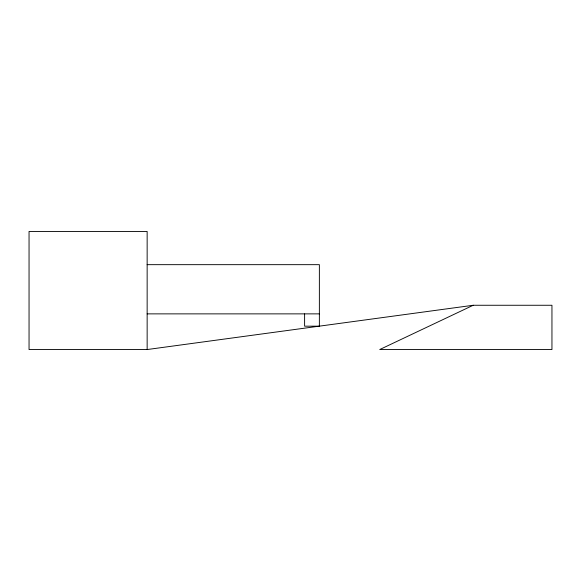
<?xml version="1.0" encoding="UTF-8"?>
<svg xmlns="http://www.w3.org/2000/svg" width="581" height="581" viewBox="0 0 581 581"><rect width="100%" height="100%" fill="white"/><g stroke="black" fill="none" stroke-linecap="round" stroke-linejoin="round"><path stroke-width="0.87" d="M473.217 305.265L379.727 349.544L551.95 349.544L551.95 305.265L473.217 305.265L147.146 349.544L29.05 349.544L29.05 231.456L147.146 231.456L147.146 349.544M147.146 264.667L319.368 264.667L319.368 326.173L304.604 326.173L304.604 313.871M147.146 313.871L319.368 313.871"/></g></svg>
